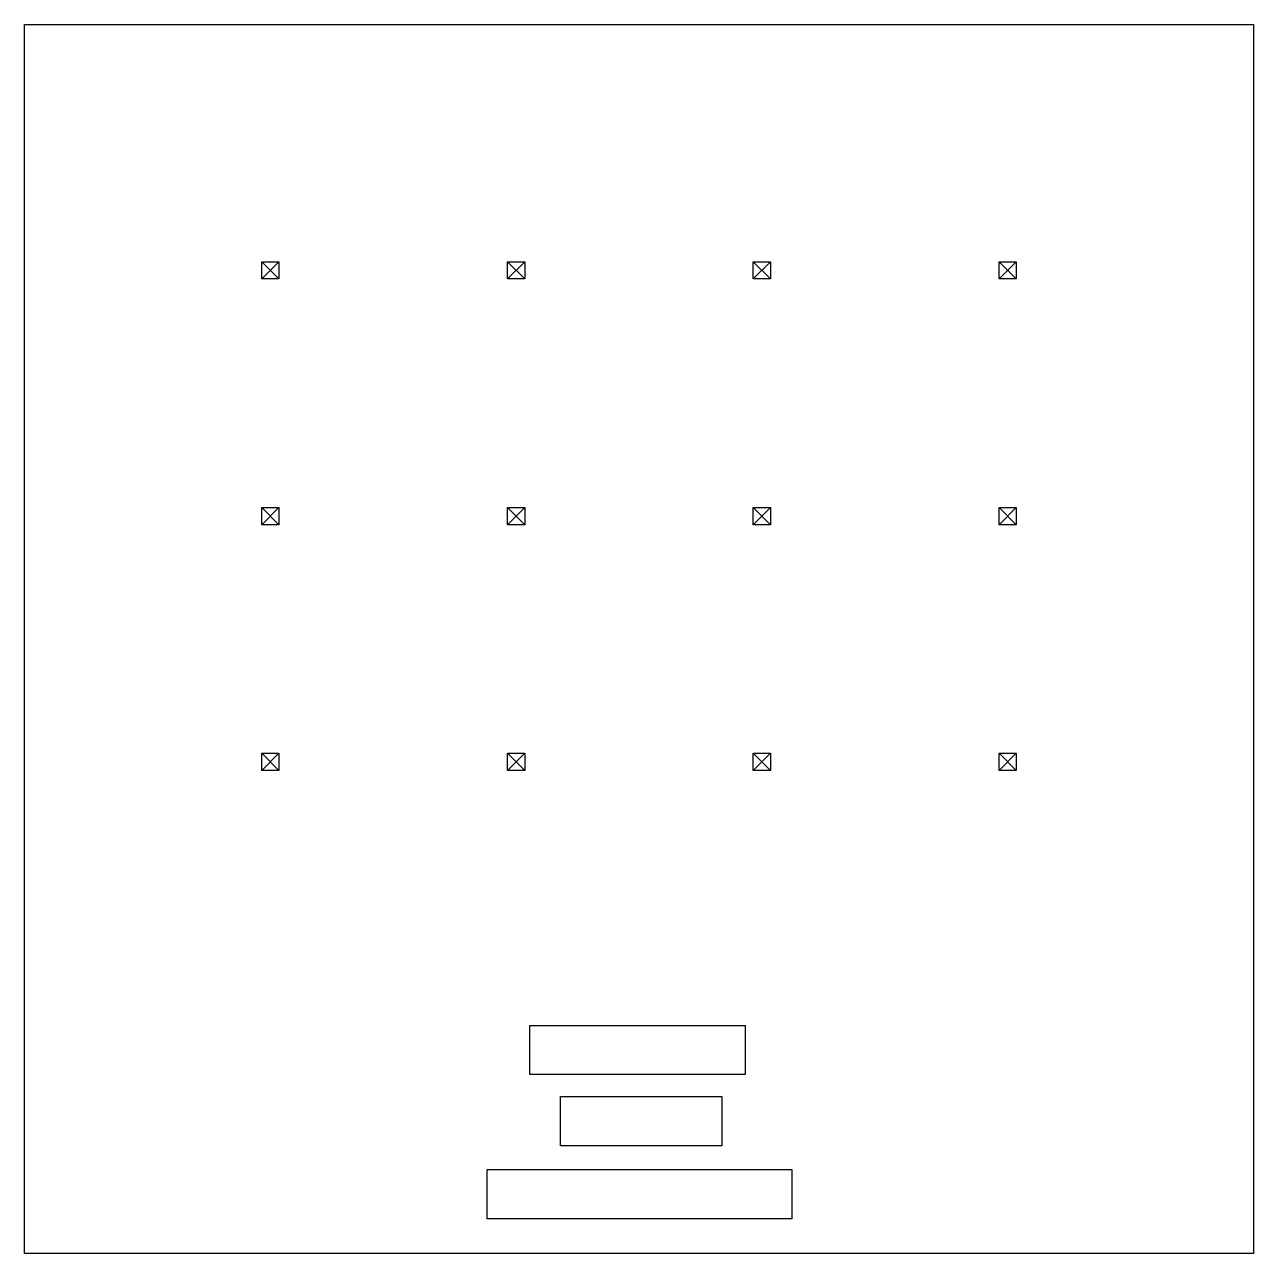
# Model space of a CAD drawing. Header units: millimetres. Extents: x 0 to 250, y 0 to 250.
import ezdxf

# ---------------------------------------------------------------- set-up
doc = ezdxf.new("R2010")
doc.units = ezdxf.units.MM
doc.layers.get('0').update_dxf_attribs({"linetype": 'CONTINUOUS'})

msp = doc.modelspace()

# ---------------------------------------------------------------- linework, layer by layer
for p, q in [((48.25, 201.75), (51.75, 201.75)), ((48.25, 198.25), (48.25, 201.75)), ((48.25, 198.25), (51.75, 201.75)), ((51.75, 198.25), (48.25, 201.75)), ((51.75, 201.75), (51.75, 198.25)), ((98.25, 201.75), (101.75, 201.75)), ((98.25, 198.25), (98.25, 201.75)), ((98.25, 198.25), (101.75, 201.75)), ((101.75, 198.25), (98.25, 201.75)), ((101.75, 201.75), (101.75, 198.25)), ((148.25, 201.75), (151.75, 201.75)), ((148.25, 198.25), (148.25, 201.75)), ((148.25, 198.25), (151.75, 201.75)), ((151.75, 198.25), (148.25, 201.75)), ((151.75, 201.75), (151.75, 198.25)), ((198.25, 201.75), (201.75, 201.75)), ((198.25, 198.25), (198.25, 201.75)), ((198.25, 198.25), (201.75, 201.75)), ((201.75, 198.25), (198.25, 201.75)), ((201.75, 201.75), (201.75, 198.25)), ((51.75, 198.25), (48.25, 198.25)), ((101.75, 198.25), (98.25, 198.25)), ((151.75, 198.25), (148.25, 198.25)), ((201.75, 198.25), (198.25, 198.25)), ((48.25, 151.75), (51.75, 151.75)), ((48.25, 148.25), (48.25, 151.75)), ((48.25, 148.25), (51.75, 151.75)), ((51.75, 148.25), (48.25, 151.75)), ((51.75, 151.75), (51.75, 148.25)), ((98.25, 151.75), (101.75, 151.75)), ((98.25, 148.25), (98.25, 151.75)), ((98.25, 148.25), (101.75, 151.75)), ((101.75, 148.25), (98.25, 151.75)), ((101.75, 151.75), (101.75, 148.25)), ((148.25, 151.75), (151.75, 151.75)), ((148.25, 148.25), (148.25, 151.75)), ((148.25, 148.25), (151.75, 151.75)), ((151.75, 148.25), (148.25, 151.75)), ((151.75, 151.75), (151.75, 148.25)), ((198.25, 151.75), (201.75, 151.75)), ((198.25, 148.25), (198.25, 151.75)), ((198.25, 148.25), (201.75, 151.75)), ((201.75, 148.25), (198.25, 151.75)), ((201.75, 151.75), (201.75, 148.25)), ((51.75, 148.25), (48.25, 148.25)), ((101.75, 148.25), (98.25, 148.25)), ((151.75, 148.25), (148.25, 148.25)), ((201.75, 148.25), (198.25, 148.25)), ((48.25, 98.25), (48.25, 101.75)), ((48.25, 101.75), (51.75, 101.75)), ((51.75, 98.25), (48.25, 101.75)), ((48.25, 98.25), (51.75, 101.75)), ((51.75, 101.75), (51.75, 98.25)), ((98.25, 101.75), (101.75, 101.75)), ((98.25, 98.25), (98.25, 101.75)), ((98.25, 98.25), (101.75, 101.75)), ((101.75, 98.25), (98.25, 101.75)), ((101.75, 101.75), (101.75, 98.25)), ((148.25, 101.75), (151.75, 101.75)), ((148.25, 98.25), (148.25, 101.75)), ((148.25, 98.25), (151.75, 101.75)), ((151.75, 98.25), (148.25, 101.75)), ((151.75, 101.75), (151.75, 98.25)), ((198.25, 101.75), (201.75, 101.75)), ((198.25, 98.25), (198.25, 101.75)), ((198.25, 98.25), (201.75, 101.75)), ((201.75, 98.25), (198.25, 101.75)), ((201.75, 101.75), (201.75, 98.25)), ((51.75, 98.25), (48.25, 98.25)), ((101.75, 98.25), (98.25, 98.25)), ((151.75, 98.25), (148.25, 98.25)), ((201.75, 98.25), (198.25, 98.25))]:
    msp.add_line(p, q)
for points in [[(250, 0), (0, 0), (0, 250), (250, 250)], [(146.58, 36.37), (102.76, 36.37), (102.76, 46.37), (146.58, 46.37)], [(141.82, 21.92), (109.02, 21.92), (109.02, 31.92), (141.82, 31.92)], [(156.06, 7.06), (94.08, 7.06), (94.08, 17.06), (156.06, 17.06)]]:
    msp.add_lwpolyline(points, close=True)

doc.saveas('drawing.dxf')
